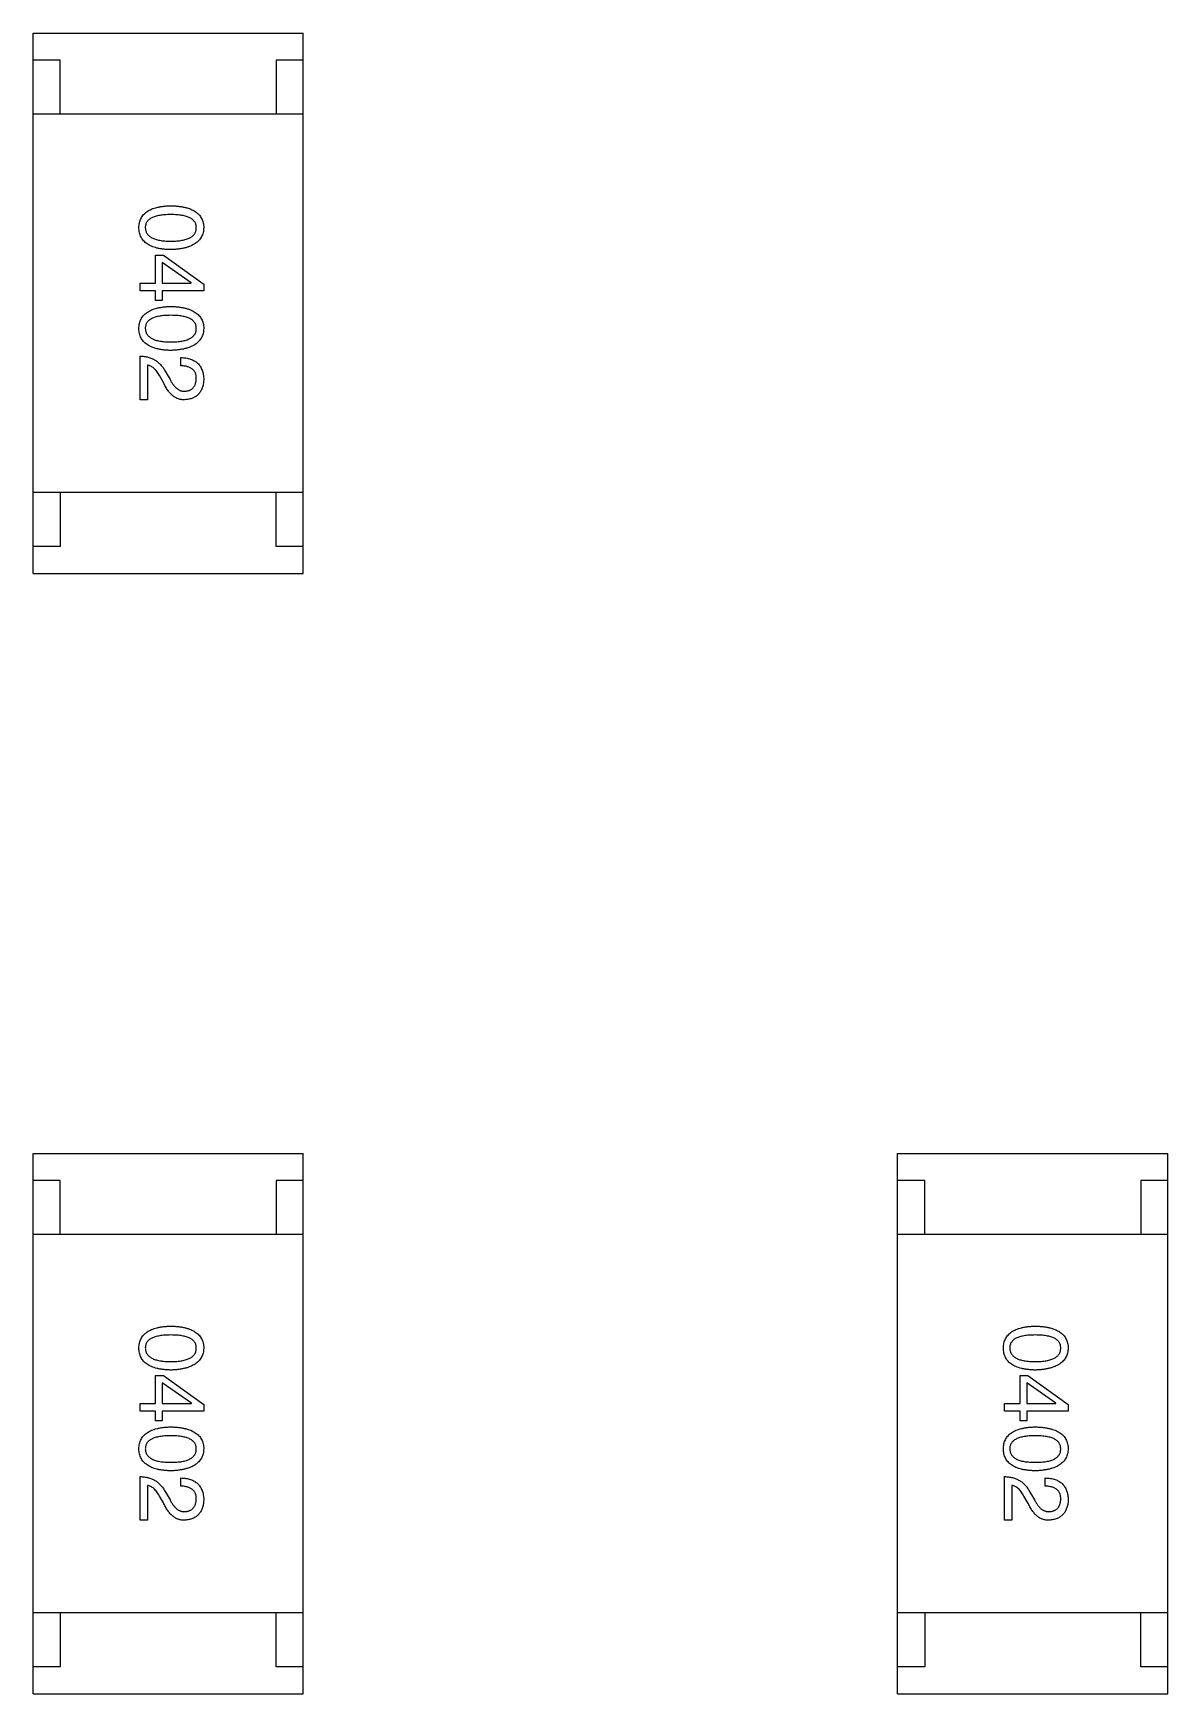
# Model space of a CAD drawing. Header units: millimetres. Extents: x -35.9 to 51.6, y -31.6 to 17.9.
# Drawn here: x 25.542 to 27.642, y 0.119 to 3.193 of the extents above; entities that cross this region are included whole.
import ezdxf

# ---------------------------------------------------------------- set-up
doc = ezdxf.new("R2010")
doc.units = ezdxf.units.MM
doc.header["$LTSCALE"] = 1.21
doc.header["$MEASUREMENT"] = 0
doc.layers.get('0').update_dxf_attribs({"linetype": 'CONTINUOUS'})

msp = doc.modelspace()

# ---------------------------------------------------------------- linework, layer by layer
at = {"color": 7, "linetype": 'Continuous'}
for p, q in [((25.5422, 2.1931), (25.5422, 3.1931)), ((25.5422, 3.1931), (26.0422, 3.1931)), ((26.0422, 2.1931), (26.0422, 3.1931)), ((25.5922, 3.1431), (25.5422, 3.1431)), ((25.5922, 3.0431), (25.5922, 3.1431)), ((25.9922, 3.1431), (25.9922, 3.0431)), ((26.0422, 3.1431), (25.9922, 3.1431)), ((26.0422, 3.0431), (25.5422, 3.0431)), ((25.7687, 2.7306), (25.7687, 2.7824)), ((25.7687, 2.7824), (25.7831, 2.7824)), ((25.7812, 2.7686), (25.7812, 2.7306)), ((25.8349, 2.7312), (25.7812, 2.7686)), ((25.7831, 2.7824), (25.8579, 2.7286)), ((25.7399, 2.7162), (25.7399, 2.7306)), ((25.7399, 2.7306), (25.7687, 2.7306)), ((25.7687, 2.7162), (25.7399, 2.7162)), ((25.7687, 2.6984), (25.7687, 2.7162)), ((25.7812, 2.7306), (25.8349, 2.7306)), ((25.7812, 2.7162), (25.7812, 2.6984)), ((25.8579, 2.7162), (25.7812, 2.7162)), ((25.8349, 2.7306), (25.8349, 2.7312)), ((25.8579, 2.7286), (25.8579, 2.7162)), ((25.7812, 2.6984), (25.7687, 2.6984)), ((25.7399, 2.5145), (25.7399, 2.5952)), ((25.8153, 2.5775), (25.8153, 2.5926)), ((25.7536, 2.5788), (25.7536, 2.5145)), ((25.7831, 2.5467), (25.7759, 2.5591)), ((25.7864, 2.5677), (25.7956, 2.5519)), ((25.7536, 2.5145), (25.7399, 2.5145)), ((26.0422, 2.3431), (25.5422, 2.3431)), ((25.5922, 2.3431), (25.5922, 2.2431)), ((25.9922, 2.2431), (25.9922, 2.3431)), ((25.5922, 2.2431), (25.5422, 2.2431)), ((26.0422, 2.2431), (25.9922, 2.2431)), ((25.5422, 2.1931), (26.0422, 2.1931)), ((25.5422, 0.1189), (25.5422, 1.1189)), ((25.5422, 1.1189), (26.0422, 1.1189)), ((26.0422, 0.1189), (26.0422, 1.1189)), ((27.1424, 0.1189), (27.1424, 1.1189)), ((27.1424, 1.1189), (27.6424, 1.1189)), ((27.6424, 0.1189), (27.6424, 1.1189)), ((25.5922, 1.0689), (25.5422, 1.0689)), ((25.5922, 0.9689), (25.5922, 1.0689)), ((25.9922, 1.0689), (25.9922, 0.9689)), ((26.0422, 1.0689), (25.9922, 1.0689)), ((27.1924, 1.0689), (27.1424, 1.0689)), ((27.1924, 0.9689), (27.1924, 1.0689)), ((27.5924, 1.0689), (27.5924, 0.9689)), ((27.6424, 1.0689), (27.5924, 1.0689)), ((26.0422, 0.9689), (25.5422, 0.9689)), ((27.6424, 0.9689), (27.1424, 0.9689)), ((25.7687, 0.6564), (25.7687, 0.7083)), ((25.7687, 0.7083), (25.7832, 0.7083)), ((25.7832, 0.7083), (25.8579, 0.6545)), ((27.3689, 0.6564), (27.3689, 0.7083)), ((27.3689, 0.7083), (27.3834, 0.7083)), ((27.3834, 0.7083), (27.4581, 0.6545)), ((25.7812, 0.6945), (25.7812, 0.6564)), ((25.835, 0.6571), (25.7812, 0.6945)), ((27.3814, 0.6945), (27.3814, 0.6564)), ((27.4352, 0.6571), (27.3814, 0.6945)), ((25.7399, 0.642), (25.7399, 0.6564)), ((25.7399, 0.6564), (25.7687, 0.6564)), ((25.7812, 0.6564), (25.835, 0.6564)), ((25.835, 0.6564), (25.835, 0.6571)), ((25.8579, 0.6545), (25.8579, 0.642)), ((27.3401, 0.642), (27.3401, 0.6564)), ((27.3401, 0.6564), (27.3689, 0.6564)), ((27.3814, 0.6564), (27.4352, 0.6564)), ((27.4352, 0.6564), (27.4352, 0.6571)), ((27.4581, 0.6545), (27.4581, 0.642)), ((25.7687, 0.642), (25.7399, 0.642)), ((25.7687, 0.6243), (25.7687, 0.642)), ((25.7812, 0.6243), (25.7687, 0.6243)), ((25.7812, 0.642), (25.7812, 0.6243)), ((25.8579, 0.642), (25.7812, 0.642)), ((27.3689, 0.642), (27.3401, 0.642)), ((27.3689, 0.6243), (27.3689, 0.642)), ((27.3814, 0.6243), (27.3689, 0.6243)), ((27.3814, 0.642), (27.3814, 0.6243)), ((27.4581, 0.642), (27.3814, 0.642)), ((25.7399, 0.4404), (25.7399, 0.5211)), ((25.7536, 0.5047), (25.7536, 0.4404)), ((25.7864, 0.4935), (25.7956, 0.4778)), ((25.8153, 0.5034), (25.8153, 0.5185)), ((27.3401, 0.4404), (27.3401, 0.5211)), ((27.3538, 0.5047), (27.3538, 0.4404)), ((27.3866, 0.4935), (27.3958, 0.4778)), ((27.4155, 0.5034), (27.4155, 0.5185)), ((25.7832, 0.4726), (25.7759, 0.485)), ((27.3834, 0.4726), (27.3761, 0.485)), ((25.7536, 0.4404), (25.7399, 0.4404)), ((27.3538, 0.4404), (27.3401, 0.4404)), ((26.0422, 0.2689), (25.5422, 0.2689)), ((25.5922, 0.2689), (25.5922, 0.1689)), ((25.9922, 0.1689), (25.9922, 0.2689)), ((27.6424, 0.2689), (27.1424, 0.2689)), ((27.1924, 0.2689), (27.1924, 0.1689)), ((27.5924, 0.1689), (27.5924, 0.2689)), ((25.5922, 0.1689), (25.5422, 0.1689)), ((26.0422, 0.1689), (25.9922, 0.1689)), ((27.1924, 0.1689), (27.1424, 0.1689)), ((27.6424, 0.1689), (27.5924, 0.1689)), ((25.5422, 0.1189), (26.0422, 0.1189)), ((27.1424, 0.1189), (27.6424, 0.1189))]:
    msp.add_line(p, q, dxfattribs=at)
for points, knots in [([(25.7379, 2.833), (25.738, 2.8346), (25.7381, 2.8377), (25.7389, 2.8422), (25.7401, 2.8464), (25.7417, 2.8503), (25.7439, 2.854), (25.7464, 2.8573), (25.7495, 2.8603), (25.753, 2.8629), (25.7569, 2.8654), (25.7613, 2.8674), (25.7662, 2.8692), (25.7714, 2.8707), (25.7772, 2.8719), (25.7833, 2.8728), (25.79, 2.8734), (25.7946, 2.8736), (25.7969, 2.8737)], [0, 0, 0, 0, 0.059135, 0.115606, 0.169241, 0.221578, 0.273261, 0.324749, 0.377329, 0.431642, 0.488541, 0.548597, 0.612232, 0.680174, 0.752504, 0.829777, 0.912307, 1, 1, 1, 1]), ([(25.7969, 2.8737), (25.7993, 2.8736), (25.8041, 2.8734), (25.8109, 2.8728), (25.8173, 2.8719), (25.8232, 2.8707), (25.8287, 2.8692), (25.8337, 2.8674), (25.8382, 2.8654), (25.8423, 2.863), (25.8459, 2.8603), (25.849, 2.8573), (25.8517, 2.854), (25.8539, 2.8503), (25.8556, 2.8464), (25.8569, 2.8422), (25.8577, 2.8377), (25.8578, 2.8346), (25.8579, 2.833)], [0, 0, 0, 0, 0.088823, 0.172287, 0.250296, 0.323438, 0.392244, 0.456221, 0.516635, 0.573871, 0.628, 0.680335, 0.731489, 0.782557, 0.834044, 0.886738, 0.942089, 1, 1, 1, 1]), ([(25.7969, 2.7924), (25.7946, 2.7924), (25.79, 2.7926), (25.7833, 2.7932), (25.7772, 2.7941), (25.7714, 2.7953), (25.7662, 2.7968), (25.7613, 2.7986), (25.7569, 2.8007), (25.753, 2.8031), (25.7495, 2.8058), (25.7464, 2.8088), (25.7439, 2.8121), (25.7417, 2.8157), (25.7401, 2.8196), (25.7389, 2.8238), (25.7381, 2.8283), (25.738, 2.8314), (25.7379, 2.833)], [0, 0, 0, 0, 0.08769, 0.170218, 0.24749, 0.319818, 0.387758, 0.451391, 0.511445, 0.568185, 0.622681, 0.67526, 0.726746, 0.778428, 0.830764, 0.884397, 0.940866, 1, 1, 1, 1]), ([(25.7969, 2.8573), (25.795, 2.8573), (25.7913, 2.8572), (25.786, 2.8569), (25.781, 2.8565), (25.7764, 2.8558), (25.7721, 2.855), (25.7682, 2.854), (25.7647, 2.8527), (25.7616, 2.8513), (25.7588, 2.8497), (25.7563, 2.8479), (25.7543, 2.8459), (25.7526, 2.8437), (25.7513, 2.8413), (25.7504, 2.8387), (25.7498, 2.8359), (25.7497, 2.834), (25.7497, 2.833)], [0, 0, 0, 0, 0.096457, 0.187288, 0.27178, 0.350132, 0.423455, 0.491343, 0.554037, 0.612253, 0.666313, 0.717038, 0.764921, 0.811214, 0.856775, 0.902988, 0.950234, 1, 1, 1, 1]), ([(25.7497, 2.833), (25.7498, 2.832), (25.7499, 2.83), (25.7505, 2.8272), (25.7515, 2.8245), (25.7529, 2.8221), (25.7545, 2.8198), (25.7566, 2.8178), (25.7591, 2.8159), (25.7619, 2.8142), (25.765, 2.8128), (25.7685, 2.8115), (25.7724, 2.8105), (25.7766, 2.8096), (25.7812, 2.8089), (25.7861, 2.8084), (25.7914, 2.8082), (25.795, 2.8081), (25.7969, 2.8081)], [0, 0, 0, 0, 0.050879, 0.099377, 0.146973, 0.193618, 0.240619, 0.289461, 0.34047, 0.395283, 0.453059, 0.515633, 0.582666, 0.655287, 0.732971, 0.815933, 0.905166, 1, 1, 1, 1]), ([(25.8441, 2.833), (25.8441, 2.834), (25.844, 2.8359), (25.8435, 2.8387), (25.8425, 2.8413), (25.8412, 2.8437), (25.8395, 2.8459), (25.8375, 2.8479), (25.8351, 2.8497), (25.8323, 2.8513), (25.8291, 2.8527), (25.8256, 2.854), (25.8217, 2.8549), (25.8175, 2.8558), (25.8129, 2.8565), (25.8079, 2.8569), (25.8025, 2.8572), (25.7988, 2.8573), (25.7969, 2.8573)], [0, 0, 0, 0, 0.049764, 0.097007, 0.143217, 0.188577, 0.235116, 0.282997, 0.333719, 0.387776, 0.445989, 0.508679, 0.576563, 0.649481, 0.728235, 0.812722, 0.903548, 1, 1, 1, 1]), ([(25.7969, 2.8081), (25.7988, 2.8081), (25.8025, 2.8082), (25.8079, 2.8084), (25.8129, 2.8089), (25.8175, 2.8096), (25.8217, 2.8105), (25.8256, 2.8115), (25.8291, 2.8128), (25.8323, 2.8142), (25.8351, 2.8159), (25.8375, 2.8177), (25.8395, 2.8198), (25.8412, 2.8221), (25.8425, 2.8245), (25.8435, 2.8272), (25.844, 2.83), (25.8441, 2.832), (25.8441, 2.833)], [0, 0, 0, 0, 0.095719, 0.185854, 0.269738, 0.347952, 0.420315, 0.487894, 0.550245, 0.608186, 0.662454, 0.713283, 0.761375, 0.808209, 0.854301, 0.901312, 0.949396, 1, 1, 1, 1]), ([(25.8579, 2.833), (25.8578, 2.8315), (25.8576, 2.8284), (25.8568, 2.824), (25.8554, 2.8198), (25.8537, 2.8159), (25.8515, 2.8124), (25.8488, 2.8091), (25.8456, 2.8061), (25.842, 2.8034), (25.8379, 2.801), (25.8334, 2.7989), (25.8284, 2.7971), (25.823, 2.7955), (25.8171, 2.7943), (25.8108, 2.7934), (25.804, 2.7927), (25.7993, 2.7925), (25.7969, 2.7924)], [0, 0, 0, 0, 0.057415, 0.112361, 0.16496, 0.216437, 0.267441, 0.318839, 0.371478, 0.426325, 0.483626, 0.544235, 0.608673, 0.677374, 0.750405, 0.828394, 0.911525, 1, 1, 1, 1]), ([(25.7379, 2.6465), (25.738, 2.6481), (25.7381, 2.6512), (25.7389, 2.6557), (25.7401, 2.6599), (25.7417, 2.6638), (25.7439, 2.6674), (25.7464, 2.6707), (25.7495, 2.6738), (25.753, 2.6764), (25.7569, 2.6788), (25.7613, 2.6809), (25.7662, 2.6827), (25.7714, 2.6842), (25.7772, 2.6854), (25.7833, 2.6863), (25.79, 2.6869), (25.7946, 2.6871), (25.7969, 2.6872)], [0, 0, 0, 0, 0.059135, 0.115606, 0.169241, 0.221578, 0.273261, 0.324749, 0.377329, 0.431642, 0.488541, 0.548597, 0.612232, 0.680174, 0.752504, 0.829777, 0.912307, 1, 1, 1, 1]), ([(25.7969, 2.6872), (25.7993, 2.6871), (25.8041, 2.6869), (25.8109, 2.6863), (25.8173, 2.6854), (25.8232, 2.6842), (25.8287, 2.6827), (25.8337, 2.6809), (25.8382, 2.6788), (25.8423, 2.6764), (25.8459, 2.6738), (25.849, 2.6707), (25.8517, 2.6674), (25.8539, 2.6638), (25.8556, 2.6599), (25.8569, 2.6557), (25.8577, 2.6512), (25.8578, 2.6481), (25.8579, 2.6465)], [0, 0, 0, 0, 0.088823, 0.172287, 0.250296, 0.323438, 0.392244, 0.456221, 0.516635, 0.573871, 0.628, 0.680335, 0.731489, 0.782557, 0.834044, 0.886738, 0.942089, 1, 1, 1, 1]), ([(25.7969, 2.6058), (25.7946, 2.6059), (25.79, 2.6061), (25.7833, 2.6067), (25.7772, 2.6076), (25.7714, 2.6088), (25.7662, 2.6103), (25.7613, 2.6121), (25.7569, 2.6142), (25.753, 2.6165), (25.7495, 2.6192), (25.7464, 2.6222), (25.7439, 2.6256), (25.7417, 2.6292), (25.7401, 2.6331), (25.7389, 2.6373), (25.7381, 2.6418), (25.738, 2.6449), (25.7379, 2.6465)], [0, 0, 0, 0, 0.08769, 0.170218, 0.24749, 0.319818, 0.387758, 0.451391, 0.511445, 0.568185, 0.622681, 0.67526, 0.726746, 0.778428, 0.830764, 0.884397, 0.940866, 1, 1, 1, 1]), ([(25.7969, 2.6708), (25.795, 2.6707), (25.7913, 2.6707), (25.786, 2.6704), (25.781, 2.67), (25.7764, 2.6693), (25.7721, 2.6684), (25.7682, 2.6674), (25.7647, 2.6662), (25.7616, 2.6648), (25.7588, 2.6632), (25.7563, 2.6614), (25.7543, 2.6594), (25.7526, 2.6572), (25.7513, 2.6548), (25.7504, 2.6522), (25.7498, 2.6494), (25.7497, 2.6475), (25.7497, 2.6465)], [0, 0, 0, 0, 0.096457, 0.187288, 0.27178, 0.350132, 0.423455, 0.491343, 0.554037, 0.612253, 0.666313, 0.717038, 0.764921, 0.811214, 0.856775, 0.902988, 0.950234, 1, 1, 1, 1]), ([(25.7497, 2.6465), (25.7498, 2.6455), (25.7499, 2.6435), (25.7505, 2.6407), (25.7515, 2.638), (25.7529, 2.6356), (25.7545, 2.6333), (25.7566, 2.6312), (25.7591, 2.6294), (25.7619, 2.6277), (25.765, 2.6263), (25.7685, 2.625), (25.7724, 2.6239), (25.7766, 2.6231), (25.7812, 2.6224), (25.7861, 2.6219), (25.7914, 2.6216), (25.795, 2.6216), (25.7969, 2.6216)], [0, 0, 0, 0, 0.050879, 0.099377, 0.146973, 0.193618, 0.240619, 0.289461, 0.34047, 0.395283, 0.453059, 0.515633, 0.582666, 0.655287, 0.732971, 0.815933, 0.905166, 1, 1, 1, 1]), ([(25.8441, 2.6465), (25.8441, 2.6475), (25.844, 2.6494), (25.8435, 2.6522), (25.8425, 2.6548), (25.8412, 2.6572), (25.8395, 2.6594), (25.8375, 2.6614), (25.8351, 2.6632), (25.8323, 2.6648), (25.8291, 2.6662), (25.8256, 2.6674), (25.8217, 2.6684), (25.8175, 2.6693), (25.8129, 2.67), (25.8079, 2.6704), (25.8025, 2.6707), (25.7988, 2.6707), (25.7969, 2.6708)], [0, 0, 0, 0, 0.049764, 0.097007, 0.143217, 0.188577, 0.235116, 0.282997, 0.333719, 0.387776, 0.445989, 0.508679, 0.576563, 0.649481, 0.728235, 0.812722, 0.903548, 1, 1, 1, 1]), ([(25.7969, 2.6216), (25.7988, 2.6216), (25.8025, 2.6216), (25.8079, 2.6219), (25.8129, 2.6224), (25.8175, 2.6231), (25.8217, 2.6239), (25.8256, 2.625), (25.8291, 2.6263), (25.8323, 2.6277), (25.8351, 2.6294), (25.8375, 2.6312), (25.8395, 2.6333), (25.8412, 2.6355), (25.8425, 2.638), (25.8435, 2.6407), (25.844, 2.6435), (25.8441, 2.6455), (25.8441, 2.6465)], [0, 0, 0, 0, 0.095719, 0.185854, 0.269738, 0.347952, 0.420315, 0.487894, 0.550245, 0.608186, 0.662454, 0.713283, 0.761375, 0.808209, 0.854301, 0.901312, 0.949396, 1, 1, 1, 1]), ([(25.8579, 2.6465), (25.8578, 2.6449), (25.8576, 2.6419), (25.8568, 2.6374), (25.8554, 2.6333), (25.8537, 2.6294), (25.8515, 2.6258), (25.8488, 2.6226), (25.8456, 2.6196), (25.842, 2.6169), (25.8379, 2.6145), (25.8334, 2.6124), (25.8284, 2.6105), (25.823, 2.609), (25.8171, 2.6078), (25.8108, 2.6068), (25.804, 2.6062), (25.7993, 2.6059), (25.7969, 2.6058)], [0, 0, 0, 0, 0.057415, 0.112361, 0.16496, 0.216437, 0.267441, 0.318839, 0.371478, 0.426325, 0.483626, 0.544235, 0.608673, 0.677374, 0.750405, 0.828394, 0.911525, 1, 1, 1, 1]), ([(25.7399, 2.5952), (25.7412, 2.5952), (25.7438, 2.5951), (25.7476, 2.5947), (25.7513, 2.5941), (25.7548, 2.5933), (25.7582, 2.5923), (25.7615, 2.5911), (25.7646, 2.5897), (25.7676, 2.588), (25.7704, 2.5862), (25.7731, 2.5841), (25.7757, 2.5819), (25.7781, 2.5795), (25.7804, 2.5768), (25.7826, 2.574), (25.7846, 2.5709), (25.7858, 2.5688), (25.7864, 2.5677)], [0, 0, 0, 0, 0.069512, 0.136307, 0.201431, 0.265186, 0.327322, 0.388242, 0.448098, 0.507757, 0.566952, 0.626243, 0.686026, 0.745963, 0.807549, 0.869906, 0.934172, 1, 1, 1, 1]), ([(25.8153, 2.5926), (25.8169, 2.5925), (25.8202, 2.5924), (25.8249, 2.5919), (25.8293, 2.591), (25.8334, 2.5899), (25.8372, 2.5884), (25.8406, 2.5866), (25.8438, 2.5845), (25.8466, 2.5821), (25.8492, 2.5794), (25.8514, 2.5764), (25.8532, 2.5731), (25.8548, 2.5694), (25.8561, 2.5655), (25.857, 2.5612), (25.8577, 2.5567), (25.8578, 2.5535), (25.8579, 2.5519)], [0, 0, 0, 0, 0.074935, 0.145873, 0.212498, 0.27598, 0.33603, 0.394042, 0.450372, 0.505546, 0.560812, 0.616481, 0.673265, 0.732328, 0.7938, 0.858943, 0.92718, 1, 1, 1, 1]), ([(25.7759, 2.5591), (25.7751, 2.5605), (25.7735, 2.5632), (25.771, 2.567), (25.7683, 2.5702), (25.7655, 2.5729), (25.7627, 2.5751), (25.7598, 2.5769), (25.7568, 2.5782), (25.7547, 2.5786), (25.7536, 2.5788)], [0, 0, 0, 0, 0.158292, 0.304606, 0.440272, 0.565336, 0.681745, 0.791834, 0.896966, 1, 1, 1, 1]), ([(25.7956, 2.5519), (25.7961, 2.551), (25.797, 2.5492), (25.7986, 2.5466), (25.8001, 2.5442), (25.8017, 2.542), (25.8033, 2.54), (25.805, 2.5381), (25.8066, 2.5365), (25.8084, 2.5351), (25.8101, 2.5338), (25.8119, 2.5327), (25.8137, 2.5318), (25.8155, 2.5311), (25.8174, 2.5306), (25.8193, 2.5303), (25.8212, 2.5302), (25.8225, 2.5302), (25.8231, 2.5303)], [0, 0, 0, 0, 0.084365, 0.165386, 0.24176, 0.314729, 0.38433, 0.449952, 0.513164, 0.5734, 0.630824, 0.68644, 0.740136, 0.792605, 0.844515, 0.896112, 0.947763, 1, 1, 1, 1]), ([(25.8441, 2.5539), (25.8441, 2.5548), (25.8441, 2.5566), (25.8437, 2.5592), (25.8432, 2.5617), (25.8424, 2.564), (25.8414, 2.5661), (25.8401, 2.568), (25.8386, 2.5698), (25.8369, 2.5713), (25.835, 2.5727), (25.8328, 2.5739), (25.8304, 2.5749), (25.8279, 2.5758), (25.825, 2.5765), (25.822, 2.577), (25.8187, 2.5774), (25.8164, 2.5775), (25.8153, 2.5775)], [0, 0, 0, 0, 0.065945, 0.127767, 0.186553, 0.242898, 0.297728, 0.351599, 0.404854, 0.459191, 0.515338, 0.573322, 0.634405, 0.698538, 0.767039, 0.84022, 0.917406, 1, 1, 1, 1]), ([(25.8579, 2.5519), (25.8578, 2.5505), (25.8576, 2.5477), (25.857, 2.5437), (25.8561, 2.5399), (25.855, 2.5363), (25.8537, 2.5331), (25.8521, 2.5301), (25.8502, 2.5273), (25.8481, 2.5248), (25.8458, 2.5226), (25.8432, 2.5206), (25.8403, 2.519), (25.8372, 2.5176), (25.8339, 2.5164), (25.8303, 2.5155), (25.8265, 2.5149), (25.8238, 2.5147), (25.8225, 2.5145)], [0, 0, 0, 0, 0.074847, 0.14558, 0.212628, 0.276599, 0.337792, 0.396608, 0.453638, 0.509854, 0.565589, 0.621545, 0.678777, 0.737222, 0.798388, 0.862259, 0.929312, 1, 1, 1, 1]), ([(25.8231, 2.5303), (25.824, 2.5304), (25.8256, 2.5305), (25.8279, 2.5309), (25.83, 2.5315), (25.8321, 2.5322), (25.8339, 2.5331), (25.8356, 2.5342), (25.8372, 2.5354), (25.8386, 2.5368), (25.8398, 2.5384), (25.8409, 2.5401), (25.8418, 2.542), (25.8426, 2.5441), (25.8432, 2.5463), (25.8437, 2.5487), (25.844, 2.5512), (25.8441, 2.553), (25.8441, 2.5539)], [0, 0, 0, 0, 0.069456, 0.136175, 0.198596, 0.258993, 0.316838, 0.37342, 0.428889, 0.48454, 0.540119, 0.597644, 0.65702, 0.718534, 0.783117, 0.851564, 0.923888, 1, 1, 1, 1]), ([(25.8225, 2.5145), (25.8215, 2.5145), (25.8195, 2.5145), (25.8166, 2.5147), (25.8137, 2.5152), (25.8109, 2.516), (25.8082, 2.5171), (25.8055, 2.5184), (25.803, 2.52), (25.8005, 2.5219), (25.798, 2.5241), (25.7957, 2.5265), (25.7934, 2.5292), (25.7912, 2.5322), (25.7891, 2.5354), (25.787, 2.5389), (25.785, 2.5427), (25.7838, 2.5453), (25.7831, 2.5467)], [0, 0, 0, 0, 0.055083, 0.109453, 0.162685, 0.21614, 0.26961, 0.324284, 0.380202, 0.437433, 0.497084, 0.559152, 0.624288, 0.692446, 0.763862, 0.838743, 0.917269, 1, 1, 1, 1]), ([(25.7379, 0.7589), (25.738, 0.7605), (25.7381, 0.7636), (25.7389, 0.7681), (25.7401, 0.7723), (25.7418, 0.7762), (25.7439, 0.7798), (25.7465, 0.7831), (25.7495, 0.7861), (25.753, 0.7888), (25.7569, 0.7912), (25.7613, 0.7933), (25.7662, 0.7951), (25.7715, 0.7966), (25.7772, 0.7978), (25.7834, 0.7987), (25.79, 0.7993), (25.7946, 0.7995), (25.7969, 0.7995)], [0, 0, 0, 0, 0.059135, 0.115606, 0.169241, 0.221578, 0.273261, 0.324749, 0.377329, 0.431642, 0.488541, 0.548597, 0.612232, 0.680174, 0.752504, 0.829777, 0.912307, 1, 1, 1, 1]), ([(25.7969, 0.7995), (25.7994, 0.7995), (25.8041, 0.7993), (25.8109, 0.7987), (25.8173, 0.7978), (25.8232, 0.7966), (25.8287, 0.7951), (25.8337, 0.7933), (25.8382, 0.7912), (25.8423, 0.7888), (25.8459, 0.7861), (25.8491, 0.7831), (25.8517, 0.7798), (25.8539, 0.7762), (25.8556, 0.7723), (25.8569, 0.7681), (25.8577, 0.7636), (25.8578, 0.7605), (25.8579, 0.7589)], [0, 0, 0, 0, 0.088823, 0.172287, 0.250296, 0.323438, 0.392244, 0.456221, 0.516635, 0.573871, 0.628, 0.680335, 0.731489, 0.782557, 0.834044, 0.886738, 0.942089, 1, 1, 1, 1]), ([(27.3381, 0.7589), (27.3382, 0.7605), (27.3383, 0.7636), (27.3391, 0.7681), (27.3403, 0.7723), (27.3419, 0.7762), (27.3441, 0.7798), (27.3467, 0.7831), (27.3497, 0.7861), (27.3532, 0.7888), (27.3571, 0.7912), (27.3615, 0.7933), (27.3664, 0.7951), (27.3716, 0.7966), (27.3774, 0.7978), (27.3836, 0.7987), (27.3902, 0.7993), (27.3948, 0.7995), (27.3971, 0.7995)], [0, 0, 0, 0, 0.059135, 0.115606, 0.169241, 0.221578, 0.273261, 0.324749, 0.377329, 0.431642, 0.488541, 0.548597, 0.612232, 0.680174, 0.752504, 0.829777, 0.912307, 1, 1, 1, 1]), ([(27.3971, 0.7995), (27.3996, 0.7995), (27.4043, 0.7993), (27.4111, 0.7987), (27.4175, 0.7978), (27.4234, 0.7966), (27.4289, 0.7951), (27.4339, 0.7933), (27.4384, 0.7912), (27.4425, 0.7888), (27.4461, 0.7861), (27.4493, 0.7831), (27.4519, 0.7798), (27.4541, 0.7762), (27.4558, 0.7723), (27.4571, 0.7681), (27.4579, 0.7636), (27.458, 0.7605), (27.4581, 0.7589)], [0, 0, 0, 0, 0.088823, 0.172287, 0.250296, 0.323438, 0.392244, 0.456221, 0.516635, 0.573871, 0.628, 0.680335, 0.731489, 0.782557, 0.834044, 0.886738, 0.942089, 1, 1, 1, 1]), ([(25.7969, 0.7832), (25.795, 0.7831), (25.7913, 0.7831), (25.786, 0.7828), (25.781, 0.7824), (25.7764, 0.7817), (25.7721, 0.7808), (25.7682, 0.7798), (25.7647, 0.7786), (25.7616, 0.7772), (25.7588, 0.7756), (25.7563, 0.7738), (25.7543, 0.7718), (25.7526, 0.7695), (25.7513, 0.7672), (25.7504, 0.7646), (25.7498, 0.7618), (25.7498, 0.7599), (25.7497, 0.7589)], [0, 0, 0, 0, 0.096457, 0.187288, 0.27178, 0.350132, 0.423455, 0.491343, 0.554037, 0.612253, 0.666313, 0.717038, 0.764921, 0.811214, 0.856775, 0.902988, 0.950234, 1, 1, 1, 1]), ([(25.8441, 0.7589), (25.8441, 0.7599), (25.844, 0.7618), (25.8435, 0.7646), (25.8426, 0.7672), (25.8412, 0.7696), (25.8396, 0.7718), (25.8375, 0.7738), (25.8351, 0.7756), (25.8323, 0.7772), (25.8291, 0.7786), (25.8256, 0.7798), (25.8217, 0.7808), (25.8175, 0.7817), (25.8129, 0.7824), (25.8079, 0.7828), (25.8025, 0.7831), (25.7988, 0.7831), (25.7969, 0.7832)], [0, 0, 0, 0, 0.049764, 0.097007, 0.143217, 0.188577, 0.235116, 0.282997, 0.333719, 0.387776, 0.445989, 0.508679, 0.576563, 0.649481, 0.728235, 0.812722, 0.903548, 1, 1, 1, 1]), ([(27.3971, 0.7832), (27.3952, 0.7831), (27.3915, 0.7831), (27.3862, 0.7828), (27.3812, 0.7824), (27.3766, 0.7817), (27.3723, 0.7808), (27.3684, 0.7798), (27.3649, 0.7786), (27.3618, 0.7772), (27.359, 0.7756), (27.3565, 0.7738), (27.3545, 0.7718), (27.3528, 0.7695), (27.3515, 0.7672), (27.3506, 0.7646), (27.35, 0.7618), (27.3499, 0.7599), (27.3499, 0.7589)], [0, 0, 0, 0, 0.096457, 0.187288, 0.27178, 0.350132, 0.423455, 0.491343, 0.554037, 0.612253, 0.666313, 0.717038, 0.764921, 0.811214, 0.856775, 0.902988, 0.950234, 1, 1, 1, 1]), ([(27.4443, 0.7589), (27.4443, 0.7599), (27.4442, 0.7618), (27.4437, 0.7646), (27.4428, 0.7672), (27.4414, 0.7696), (27.4397, 0.7718), (27.4377, 0.7738), (27.4353, 0.7756), (27.4325, 0.7772), (27.4293, 0.7786), (27.4258, 0.7798), (27.4219, 0.7808), (27.4177, 0.7817), (27.4131, 0.7824), (27.4081, 0.7828), (27.4027, 0.7831), (27.399, 0.7831), (27.3971, 0.7832)], [0, 0, 0, 0, 0.049764, 0.097007, 0.143217, 0.188577, 0.235116, 0.282997, 0.333719, 0.387776, 0.445989, 0.508679, 0.576563, 0.649481, 0.728235, 0.812722, 0.903548, 1, 1, 1, 1]), ([(25.7969, 0.7182), (25.7946, 0.7183), (25.79, 0.7185), (25.7834, 0.7191), (25.7772, 0.72), (25.7715, 0.7212), (25.7662, 0.7227), (25.7613, 0.7245), (25.7569, 0.7265), (25.753, 0.7289), (25.7495, 0.7316), (25.7465, 0.7346), (25.7439, 0.738), (25.7418, 0.7416), (25.7401, 0.7455), (25.7389, 0.7497), (25.7381, 0.7542), (25.738, 0.7573), (25.7379, 0.7589)], [0, 0, 0, 0, 0.08769, 0.170218, 0.24749, 0.319818, 0.387758, 0.451391, 0.511445, 0.568185, 0.622681, 0.67526, 0.726746, 0.778428, 0.830764, 0.884397, 0.940866, 1, 1, 1, 1]), ([(25.7497, 0.7589), (25.7498, 0.7579), (25.7499, 0.7559), (25.7505, 0.7531), (25.7515, 0.7504), (25.7529, 0.7479), (25.7546, 0.7457), (25.7567, 0.7436), (25.7591, 0.7418), (25.7619, 0.7401), (25.765, 0.7386), (25.7685, 0.7374), (25.7724, 0.7363), (25.7766, 0.7355), (25.7812, 0.7348), (25.7861, 0.7343), (25.7914, 0.734), (25.795, 0.734), (25.7969, 0.734)], [0, 0, 0, 0, 0.050879, 0.099377, 0.146973, 0.193618, 0.240619, 0.289461, 0.34047, 0.395283, 0.453059, 0.515633, 0.582666, 0.655287, 0.732971, 0.815933, 0.905166, 1, 1, 1, 1]), ([(25.7969, 0.734), (25.7988, 0.734), (25.8025, 0.734), (25.8079, 0.7343), (25.8129, 0.7348), (25.8175, 0.7355), (25.8217, 0.7363), (25.8256, 0.7374), (25.8291, 0.7387), (25.8323, 0.7401), (25.8351, 0.7418), (25.8375, 0.7436), (25.8396, 0.7457), (25.8413, 0.7479), (25.8426, 0.7504), (25.8435, 0.7531), (25.844, 0.7559), (25.8441, 0.7579), (25.8441, 0.7589)], [0, 0, 0, 0, 0.095719, 0.185854, 0.269738, 0.347952, 0.420315, 0.487894, 0.550245, 0.608186, 0.662454, 0.713283, 0.761375, 0.808209, 0.854301, 0.901312, 0.949396, 1, 1, 1, 1]), ([(25.8579, 0.7589), (25.8578, 0.7573), (25.8576, 0.7543), (25.8568, 0.7498), (25.8554, 0.7457), (25.8537, 0.7418), (25.8515, 0.7382), (25.8488, 0.735), (25.8456, 0.732), (25.842, 0.7293), (25.8379, 0.7269), (25.8334, 0.7248), (25.8284, 0.7229), (25.823, 0.7214), (25.8171, 0.7202), (25.8108, 0.7192), (25.804, 0.7185), (25.7993, 0.7183), (25.7969, 0.7182)], [0, 0, 0, 0, 0.057415, 0.112361, 0.16496, 0.216437, 0.267441, 0.318839, 0.371478, 0.426325, 0.483626, 0.544235, 0.608673, 0.677374, 0.750405, 0.828394, 0.911525, 1, 1, 1, 1]), ([(27.3971, 0.7182), (27.3948, 0.7183), (27.3902, 0.7185), (27.3836, 0.7191), (27.3774, 0.72), (27.3716, 0.7212), (27.3664, 0.7227), (27.3615, 0.7245), (27.3571, 0.7265), (27.3532, 0.7289), (27.3497, 0.7316), (27.3467, 0.7346), (27.3441, 0.738), (27.3419, 0.7416), (27.3403, 0.7455), (27.3391, 0.7497), (27.3383, 0.7542), (27.3382, 0.7573), (27.3381, 0.7589)], [0, 0, 0, 0, 0.08769, 0.170218, 0.24749, 0.319818, 0.387758, 0.451391, 0.511445, 0.568185, 0.622681, 0.67526, 0.726746, 0.778428, 0.830764, 0.884397, 0.940866, 1, 1, 1, 1]), ([(27.3499, 0.7589), (27.35, 0.7579), (27.3501, 0.7559), (27.3507, 0.7531), (27.3517, 0.7504), (27.3531, 0.7479), (27.3548, 0.7457), (27.3569, 0.7436), (27.3593, 0.7418), (27.3621, 0.7401), (27.3652, 0.7386), (27.3687, 0.7374), (27.3726, 0.7363), (27.3768, 0.7355), (27.3814, 0.7348), (27.3863, 0.7343), (27.3916, 0.734), (27.3952, 0.734), (27.3971, 0.734)], [0, 0, 0, 0, 0.050879, 0.099377, 0.146973, 0.193618, 0.240619, 0.289461, 0.34047, 0.395283, 0.453059, 0.515633, 0.582666, 0.655287, 0.732971, 0.815933, 0.905166, 1, 1, 1, 1]), ([(27.3971, 0.734), (27.399, 0.734), (27.4027, 0.734), (27.4081, 0.7343), (27.4131, 0.7348), (27.4177, 0.7355), (27.4219, 0.7363), (27.4258, 0.7374), (27.4293, 0.7387), (27.4325, 0.7401), (27.4353, 0.7418), (27.4377, 0.7436), (27.4397, 0.7457), (27.4415, 0.7479), (27.4428, 0.7504), (27.4437, 0.7531), (27.4442, 0.7559), (27.4443, 0.7579), (27.4443, 0.7589)], [0, 0, 0, 0, 0.095719, 0.185854, 0.269738, 0.347952, 0.420315, 0.487894, 0.550245, 0.608186, 0.662454, 0.713283, 0.761375, 0.808209, 0.854301, 0.901312, 0.949396, 1, 1, 1, 1]), ([(27.4581, 0.7589), (27.458, 0.7573), (27.4578, 0.7543), (27.457, 0.7498), (27.4556, 0.7457), (27.4539, 0.7418), (27.4517, 0.7382), (27.449, 0.735), (27.4458, 0.732), (27.4422, 0.7293), (27.4381, 0.7269), (27.4336, 0.7248), (27.4286, 0.7229), (27.4232, 0.7214), (27.4173, 0.7202), (27.411, 0.7192), (27.4042, 0.7185), (27.3995, 0.7183), (27.3971, 0.7182)], [0, 0, 0, 0, 0.057415, 0.112361, 0.16496, 0.216437, 0.267441, 0.318839, 0.371478, 0.426325, 0.483626, 0.544235, 0.608673, 0.677374, 0.750405, 0.828394, 0.911525, 1, 1, 1, 1]), ([(25.7379, 0.5724), (25.738, 0.574), (25.7381, 0.5771), (25.7389, 0.5816), (25.7401, 0.5858), (25.7418, 0.5897), (25.7439, 0.5933), (25.7465, 0.5966), (25.7495, 0.5996), (25.753, 0.6023), (25.7569, 0.6047), (25.7613, 0.6068), (25.7662, 0.6086), (25.7715, 0.6101), (25.7772, 0.6113), (25.7834, 0.6122), (25.79, 0.6128), (25.7946, 0.6129), (25.7969, 0.613)], [0, 0, 0, 0, 0.059135, 0.115606, 0.169241, 0.221578, 0.273261, 0.324749, 0.377329, 0.431642, 0.488541, 0.548597, 0.612232, 0.680174, 0.752504, 0.829777, 0.912307, 1, 1, 1, 1]), ([(25.7969, 0.5966), (25.795, 0.5966), (25.7913, 0.5966), (25.786, 0.5963), (25.781, 0.5958), (25.7764, 0.5952), (25.7721, 0.5943), (25.7682, 0.5933), (25.7647, 0.5921), (25.7616, 0.5906), (25.7588, 0.589), (25.7563, 0.5872), (25.7543, 0.5852), (25.7526, 0.583), (25.7513, 0.5806), (25.7504, 0.5781), (25.7498, 0.5753), (25.7498, 0.5734), (25.7497, 0.5724)], [0, 0, 0, 0, 0.096457, 0.187288, 0.27178, 0.350132, 0.423455, 0.491343, 0.554037, 0.612253, 0.666313, 0.717038, 0.764921, 0.811214, 0.856775, 0.902988, 0.950234, 1, 1, 1, 1]), ([(25.7969, 0.613), (25.7994, 0.6129), (25.8041, 0.6128), (25.8109, 0.6122), (25.8173, 0.6113), (25.8232, 0.6101), (25.8287, 0.6086), (25.8337, 0.6068), (25.8382, 0.6047), (25.8423, 0.6023), (25.8459, 0.5996), (25.8491, 0.5966), (25.8517, 0.5933), (25.8539, 0.5897), (25.8556, 0.5858), (25.8569, 0.5816), (25.8577, 0.5771), (25.8578, 0.574), (25.8579, 0.5724)], [0, 0, 0, 0, 0.088823, 0.172287, 0.250296, 0.323438, 0.392244, 0.456221, 0.516635, 0.573871, 0.628, 0.680335, 0.731489, 0.782557, 0.834044, 0.886738, 0.942089, 1, 1, 1, 1]), ([(25.8441, 0.5724), (25.8441, 0.5734), (25.844, 0.5753), (25.8435, 0.5781), (25.8426, 0.5806), (25.8412, 0.583), (25.8396, 0.5852), (25.8375, 0.5873), (25.8351, 0.589), (25.8323, 0.5906), (25.8291, 0.5921), (25.8256, 0.5933), (25.8217, 0.5943), (25.8175, 0.5952), (25.8129, 0.5958), (25.8079, 0.5963), (25.8025, 0.5966), (25.7988, 0.5966), (25.7969, 0.5966)], [0, 0, 0, 0, 0.049764, 0.097007, 0.143217, 0.188577, 0.235116, 0.282997, 0.333719, 0.387776, 0.445989, 0.508679, 0.576563, 0.649481, 0.728235, 0.812722, 0.903548, 1, 1, 1, 1]), ([(27.3381, 0.5724), (27.3382, 0.574), (27.3383, 0.5771), (27.3391, 0.5816), (27.3403, 0.5858), (27.3419, 0.5897), (27.3441, 0.5933), (27.3467, 0.5966), (27.3497, 0.5996), (27.3532, 0.6023), (27.3571, 0.6047), (27.3615, 0.6068), (27.3664, 0.6086), (27.3716, 0.6101), (27.3774, 0.6113), (27.3836, 0.6122), (27.3902, 0.6128), (27.3948, 0.6129), (27.3971, 0.613)], [0, 0, 0, 0, 0.059135, 0.115606, 0.169241, 0.221578, 0.273261, 0.324749, 0.377329, 0.431642, 0.488541, 0.548597, 0.612232, 0.680174, 0.752504, 0.829777, 0.912307, 1, 1, 1, 1]), ([(27.3971, 0.5966), (27.3952, 0.5966), (27.3915, 0.5966), (27.3862, 0.5963), (27.3812, 0.5958), (27.3766, 0.5952), (27.3723, 0.5943), (27.3684, 0.5933), (27.3649, 0.5921), (27.3618, 0.5906), (27.359, 0.589), (27.3565, 0.5872), (27.3545, 0.5852), (27.3528, 0.583), (27.3515, 0.5806), (27.3506, 0.5781), (27.35, 0.5753), (27.3499, 0.5734), (27.3499, 0.5724)], [0, 0, 0, 0, 0.096457, 0.187288, 0.27178, 0.350132, 0.423455, 0.491343, 0.554037, 0.612253, 0.666313, 0.717038, 0.764921, 0.811214, 0.856775, 0.902988, 0.950234, 1, 1, 1, 1]), ([(27.3971, 0.613), (27.3996, 0.6129), (27.4043, 0.6128), (27.4111, 0.6122), (27.4175, 0.6113), (27.4234, 0.6101), (27.4289, 0.6086), (27.4339, 0.6068), (27.4384, 0.6047), (27.4425, 0.6023), (27.4461, 0.5996), (27.4493, 0.5966), (27.4519, 0.5933), (27.4541, 0.5897), (27.4558, 0.5858), (27.4571, 0.5816), (27.4579, 0.5771), (27.458, 0.574), (27.4581, 0.5724)], [0, 0, 0, 0, 0.088823, 0.172287, 0.250296, 0.323438, 0.392244, 0.456221, 0.516635, 0.573871, 0.628, 0.680335, 0.731489, 0.782557, 0.834044, 0.886738, 0.942089, 1, 1, 1, 1]), ([(27.4443, 0.5724), (27.4443, 0.5734), (27.4442, 0.5753), (27.4437, 0.5781), (27.4428, 0.5806), (27.4414, 0.583), (27.4397, 0.5852), (27.4377, 0.5873), (27.4353, 0.589), (27.4325, 0.5906), (27.4293, 0.5921), (27.4258, 0.5933), (27.4219, 0.5943), (27.4177, 0.5952), (27.4131, 0.5958), (27.4081, 0.5963), (27.4027, 0.5966), (27.399, 0.5966), (27.3971, 0.5966)], [0, 0, 0, 0, 0.049764, 0.097007, 0.143217, 0.188577, 0.235116, 0.282997, 0.333719, 0.387776, 0.445989, 0.508679, 0.576563, 0.649481, 0.728235, 0.812722, 0.903548, 1, 1, 1, 1]), ([(25.7969, 0.5317), (25.7946, 0.5318), (25.79, 0.532), (25.7834, 0.5326), (25.7772, 0.5334), (25.7715, 0.5347), (25.7662, 0.5362), (25.7613, 0.5379), (25.7569, 0.54), (25.753, 0.5424), (25.7495, 0.5451), (25.7465, 0.5481), (25.7439, 0.5514), (25.7418, 0.5551), (25.7401, 0.559), (25.7389, 0.5632), (25.7381, 0.5677), (25.738, 0.5708), (25.7379, 0.5724)], [0, 0, 0, 0, 0.08769, 0.170218, 0.24749, 0.319818, 0.387758, 0.451391, 0.511445, 0.568185, 0.622681, 0.67526, 0.726746, 0.778428, 0.830764, 0.884397, 0.940866, 1, 1, 1, 1]), ([(25.7497, 0.5724), (25.7498, 0.5714), (25.7499, 0.5694), (25.7505, 0.5665), (25.7515, 0.5639), (25.7529, 0.5614), (25.7546, 0.5592), (25.7567, 0.5571), (25.7591, 0.5553), (25.7619, 0.5536), (25.765, 0.5521), (25.7685, 0.5509), (25.7724, 0.5498), (25.7766, 0.5489), (25.7812, 0.5483), (25.7861, 0.5478), (25.7914, 0.5475), (25.795, 0.5475), (25.7969, 0.5475)], [0, 0, 0, 0, 0.050879, 0.099377, 0.146973, 0.193618, 0.240619, 0.289461, 0.34047, 0.395283, 0.453059, 0.515633, 0.582666, 0.655287, 0.732971, 0.815933, 0.905166, 1, 1, 1, 1]), ([(25.7969, 0.5475), (25.7988, 0.5475), (25.8025, 0.5475), (25.8079, 0.5478), (25.8129, 0.5483), (25.8175, 0.5489), (25.8217, 0.5498), (25.8256, 0.5509), (25.8291, 0.5521), (25.8323, 0.5536), (25.8351, 0.5553), (25.8375, 0.5571), (25.8396, 0.5592), (25.8413, 0.5614), (25.8426, 0.5639), (25.8435, 0.5665), (25.844, 0.5694), (25.8441, 0.5714), (25.8441, 0.5724)], [0, 0, 0, 0, 0.095719, 0.185854, 0.269738, 0.347952, 0.420315, 0.487894, 0.550245, 0.608186, 0.662454, 0.713283, 0.761375, 0.808209, 0.854301, 0.901312, 0.949396, 1, 1, 1, 1]), ([(25.8579, 0.5724), (25.8578, 0.5708), (25.8576, 0.5677), (25.8568, 0.5633), (25.8554, 0.5592), (25.8537, 0.5553), (25.8515, 0.5517), (25.8488, 0.5484), (25.8456, 0.5455), (25.842, 0.5428), (25.8379, 0.5403), (25.8334, 0.5382), (25.8284, 0.5364), (25.823, 0.5349), (25.8171, 0.5337), (25.8108, 0.5327), (25.804, 0.532), (25.7993, 0.5318), (25.7969, 0.5317)], [0, 0, 0, 0, 0.057415, 0.112361, 0.16496, 0.216437, 0.267441, 0.318839, 0.371478, 0.426325, 0.483626, 0.544235, 0.608673, 0.677374, 0.750405, 0.828394, 0.911525, 1, 1, 1, 1]), ([(27.3971, 0.5317), (27.3948, 0.5318), (27.3902, 0.532), (27.3836, 0.5326), (27.3774, 0.5334), (27.3716, 0.5347), (27.3664, 0.5362), (27.3615, 0.5379), (27.3571, 0.54), (27.3532, 0.5424), (27.3497, 0.5451), (27.3467, 0.5481), (27.3441, 0.5514), (27.3419, 0.5551), (27.3403, 0.559), (27.3391, 0.5632), (27.3383, 0.5677), (27.3382, 0.5708), (27.3381, 0.5724)], [0, 0, 0, 0, 0.08769, 0.170218, 0.24749, 0.319818, 0.387758, 0.451391, 0.511445, 0.568185, 0.622681, 0.67526, 0.726746, 0.778428, 0.830764, 0.884397, 0.940866, 1, 1, 1, 1]), ([(27.3499, 0.5724), (27.35, 0.5714), (27.3501, 0.5694), (27.3507, 0.5665), (27.3517, 0.5639), (27.3531, 0.5614), (27.3548, 0.5592), (27.3569, 0.5571), (27.3593, 0.5553), (27.3621, 0.5536), (27.3652, 0.5521), (27.3687, 0.5509), (27.3726, 0.5498), (27.3768, 0.5489), (27.3814, 0.5483), (27.3863, 0.5478), (27.3916, 0.5475), (27.3952, 0.5475), (27.3971, 0.5475)], [0, 0, 0, 0, 0.050879, 0.099377, 0.146973, 0.193618, 0.240619, 0.289461, 0.34047, 0.395283, 0.453059, 0.515633, 0.582666, 0.655287, 0.732971, 0.815933, 0.905166, 1, 1, 1, 1]), ([(27.3971, 0.5475), (27.399, 0.5475), (27.4027, 0.5475), (27.4081, 0.5478), (27.4131, 0.5483), (27.4177, 0.5489), (27.4219, 0.5498), (27.4258, 0.5509), (27.4293, 0.5521), (27.4325, 0.5536), (27.4353, 0.5553), (27.4377, 0.5571), (27.4397, 0.5592), (27.4415, 0.5614), (27.4428, 0.5639), (27.4437, 0.5665), (27.4442, 0.5694), (27.4443, 0.5714), (27.4443, 0.5724)], [0, 0, 0, 0, 0.095719, 0.185854, 0.269738, 0.347952, 0.420315, 0.487894, 0.550245, 0.608186, 0.662454, 0.713283, 0.761375, 0.808209, 0.854301, 0.901312, 0.949396, 1, 1, 1, 1]), ([(27.4581, 0.5724), (27.458, 0.5708), (27.4578, 0.5677), (27.457, 0.5633), (27.4556, 0.5592), (27.4539, 0.5553), (27.4517, 0.5517), (27.449, 0.5484), (27.4458, 0.5455), (27.4422, 0.5428), (27.4381, 0.5403), (27.4336, 0.5382), (27.4286, 0.5364), (27.4232, 0.5349), (27.4173, 0.5337), (27.411, 0.5327), (27.4042, 0.532), (27.3995, 0.5318), (27.3971, 0.5317)], [0, 0, 0, 0, 0.057415, 0.112361, 0.16496, 0.216437, 0.267441, 0.318839, 0.371478, 0.426325, 0.483626, 0.544235, 0.608673, 0.677374, 0.750405, 0.828394, 0.911525, 1, 1, 1, 1]), ([(25.7399, 0.5211), (25.7412, 0.521), (25.7438, 0.5209), (25.7476, 0.5205), (25.7513, 0.52), (25.7548, 0.5191), (25.7582, 0.5182), (25.7615, 0.5169), (25.7646, 0.5155), (25.7676, 0.5139), (25.7705, 0.5121), (25.7732, 0.51), (25.7757, 0.5078), (25.7781, 0.5053), (25.7805, 0.5027), (25.7826, 0.4998), (25.7846, 0.4968), (25.7858, 0.4946), (25.7864, 0.4935)], [0, 0, 0, 0, 0.069512, 0.136307, 0.201431, 0.265186, 0.327322, 0.388242, 0.448098, 0.507757, 0.566952, 0.626243, 0.686026, 0.745963, 0.807549, 0.869906, 0.934172, 1, 1, 1, 1]), ([(25.7759, 0.485), (25.7751, 0.4864), (25.7736, 0.4891), (25.771, 0.4928), (25.7683, 0.4961), (25.7656, 0.4988), (25.7627, 0.501), (25.7598, 0.5028), (25.7568, 0.5041), (25.7547, 0.5045), (25.7536, 0.5047)], [0, 0, 0, 0, 0.158292, 0.304606, 0.440272, 0.565336, 0.681745, 0.791834, 0.896966, 1, 1, 1, 1]), ([(25.8153, 0.5185), (25.817, 0.5184), (25.8202, 0.5183), (25.8249, 0.5178), (25.8293, 0.5169), (25.8334, 0.5157), (25.8372, 0.5143), (25.8406, 0.5125), (25.8438, 0.5104), (25.8466, 0.508), (25.8492, 0.5053), (25.8514, 0.5023), (25.8533, 0.4989), (25.8548, 0.4953), (25.8561, 0.4914), (25.857, 0.4871), (25.8577, 0.4826), (25.8578, 0.4794), (25.8579, 0.4778)], [0, 0, 0, 0, 0.074935, 0.145873, 0.212498, 0.27598, 0.33603, 0.394042, 0.450372, 0.505546, 0.560812, 0.616481, 0.673265, 0.732328, 0.7938, 0.858943, 0.92718, 1, 1, 1, 1]), ([(25.8441, 0.4798), (25.8441, 0.4807), (25.8441, 0.4825), (25.8437, 0.4851), (25.8432, 0.4876), (25.8424, 0.4898), (25.8414, 0.4919), (25.8401, 0.4939), (25.8387, 0.4956), (25.8369, 0.4972), (25.835, 0.4986), (25.8329, 0.4998), (25.8305, 0.5008), (25.8279, 0.5017), (25.825, 0.5024), (25.822, 0.5029), (25.8187, 0.5032), (25.8165, 0.5033), (25.8153, 0.5034)], [0, 0, 0, 0, 0.065945, 0.127767, 0.186553, 0.242898, 0.297728, 0.351599, 0.404854, 0.459191, 0.515338, 0.573322, 0.634405, 0.698538, 0.767039, 0.84022, 0.917406, 1, 1, 1, 1]), ([(27.3401, 0.5211), (27.3414, 0.521), (27.344, 0.5209), (27.3478, 0.5205), (27.3515, 0.52), (27.355, 0.5191), (27.3584, 0.5182), (27.3617, 0.5169), (27.3648, 0.5155), (27.3678, 0.5139), (27.3707, 0.5121), (27.3733, 0.51), (27.3759, 0.5078), (27.3783, 0.5053), (27.3807, 0.5027), (27.3828, 0.4998), (27.3848, 0.4968), (27.386, 0.4946), (27.3866, 0.4935)], [0, 0, 0, 0, 0.069512, 0.136307, 0.201431, 0.265186, 0.327322, 0.388242, 0.448098, 0.507757, 0.566952, 0.626243, 0.686026, 0.745963, 0.807549, 0.869906, 0.934172, 1, 1, 1, 1]), ([(27.3761, 0.485), (27.3753, 0.4864), (27.3738, 0.4891), (27.3712, 0.4928), (27.3685, 0.4961), (27.3658, 0.4988), (27.3629, 0.501), (27.36, 0.5028), (27.357, 0.5041), (27.3549, 0.5045), (27.3538, 0.5047)], [0, 0, 0, 0, 0.158292, 0.304606, 0.440272, 0.565336, 0.681745, 0.791834, 0.896966, 1, 1, 1, 1]), ([(27.4155, 0.5185), (27.4172, 0.5184), (27.4204, 0.5183), (27.4251, 0.5178), (27.4295, 0.5169), (27.4336, 0.5157), (27.4374, 0.5143), (27.4408, 0.5125), (27.444, 0.5104), (27.4468, 0.508), (27.4494, 0.5053), (27.4516, 0.5023), (27.4535, 0.4989), (27.455, 0.4953), (27.4563, 0.4914), (27.4572, 0.4871), (27.4579, 0.4826), (27.458, 0.4794), (27.4581, 0.4778)], [0, 0, 0, 0, 0.074935, 0.145873, 0.212498, 0.27598, 0.33603, 0.394042, 0.450372, 0.505546, 0.560812, 0.616481, 0.673265, 0.732328, 0.7938, 0.858943, 0.92718, 1, 1, 1, 1]), ([(27.4443, 0.4798), (27.4443, 0.4807), (27.4443, 0.4825), (27.4439, 0.4851), (27.4434, 0.4876), (27.4426, 0.4898), (27.4416, 0.4919), (27.4403, 0.4939), (27.4388, 0.4956), (27.4371, 0.4972), (27.4352, 0.4986), (27.433, 0.4998), (27.4307, 0.5008), (27.4281, 0.5017), (27.4252, 0.5024), (27.4222, 0.5029), (27.4189, 0.5032), (27.4167, 0.5033), (27.4155, 0.5034)], [0, 0, 0, 0, 0.065945, 0.127767, 0.186553, 0.242898, 0.297728, 0.351599, 0.404854, 0.459191, 0.515338, 0.573322, 0.634405, 0.698538, 0.767039, 0.84022, 0.917406, 1, 1, 1, 1]), ([(25.8225, 0.4404), (25.8215, 0.4404), (25.8195, 0.4403), (25.8166, 0.4406), (25.8137, 0.4411), (25.8109, 0.4419), (25.8082, 0.443), (25.8056, 0.4443), (25.803, 0.4459), (25.8005, 0.4478), (25.7981, 0.4499), (25.7957, 0.4524), (25.7934, 0.4551), (25.7912, 0.458), (25.7891, 0.4613), (25.787, 0.4648), (25.785, 0.4685), (25.7838, 0.4712), (25.7832, 0.4726)], [0, 0, 0, 0, 0.055083, 0.109453, 0.162685, 0.21614, 0.26961, 0.324284, 0.380202, 0.437433, 0.497084, 0.559152, 0.624288, 0.692446, 0.763862, 0.838743, 0.917269, 1, 1, 1, 1]), ([(25.7956, 0.4778), (25.7961, 0.4769), (25.7971, 0.4751), (25.7986, 0.4725), (25.8001, 0.4701), (25.8017, 0.4679), (25.8033, 0.4659), (25.805, 0.464), (25.8066, 0.4623), (25.8084, 0.4609), (25.8101, 0.4596), (25.8119, 0.4586), (25.8137, 0.4577), (25.8155, 0.457), (25.8174, 0.4565), (25.8193, 0.4562), (25.8212, 0.456), (25.8225, 0.4561), (25.8232, 0.4562)], [0, 0, 0, 0, 0.084365, 0.165386, 0.24176, 0.314729, 0.38433, 0.449952, 0.513164, 0.5734, 0.630824, 0.68644, 0.740136, 0.792605, 0.844515, 0.896112, 0.947763, 1, 1, 1, 1]), ([(25.8579, 0.4778), (25.8578, 0.4764), (25.8576, 0.4736), (25.857, 0.4695), (25.8561, 0.4658), (25.855, 0.4622), (25.8537, 0.4589), (25.8521, 0.4559), (25.8502, 0.4532), (25.8481, 0.4507), (25.8458, 0.4485), (25.8432, 0.4465), (25.8403, 0.4449), (25.8372, 0.4434), (25.8339, 0.4423), (25.8303, 0.4414), (25.8265, 0.4407), (25.8239, 0.4405), (25.8225, 0.4404)], [0, 0, 0, 0, 0.074847, 0.14558, 0.212628, 0.276599, 0.337792, 0.396608, 0.453638, 0.509854, 0.565589, 0.621545, 0.678777, 0.737222, 0.798388, 0.862259, 0.929312, 1, 1, 1, 1]), ([(25.8232, 0.4562), (25.824, 0.4562), (25.8256, 0.4564), (25.8279, 0.4568), (25.8301, 0.4574), (25.8321, 0.4581), (25.8339, 0.459), (25.8357, 0.46), (25.8372, 0.4613), (25.8386, 0.4627), (25.8398, 0.4643), (25.8409, 0.466), (25.8418, 0.4679), (25.8426, 0.47), (25.8432, 0.4722), (25.8437, 0.4746), (25.844, 0.4771), (25.8441, 0.4789), (25.8441, 0.4798)], [0, 0, 0, 0, 0.069456, 0.136175, 0.198596, 0.258993, 0.316838, 0.37342, 0.428889, 0.48454, 0.540119, 0.597644, 0.65702, 0.718534, 0.783117, 0.851564, 0.923888, 1, 1, 1, 1]), ([(27.4227, 0.4404), (27.4217, 0.4404), (27.4197, 0.4403), (27.4168, 0.4406), (27.4139, 0.4411), (27.4111, 0.4419), (27.4084, 0.443), (27.4058, 0.4443), (27.4032, 0.4459), (27.4007, 0.4478), (27.3983, 0.4499), (27.3959, 0.4524), (27.3936, 0.4551), (27.3914, 0.458), (27.3893, 0.4613), (27.3872, 0.4648), (27.3852, 0.4685), (27.384, 0.4712), (27.3834, 0.4726)], [0, 0, 0, 0, 0.055083, 0.109453, 0.162685, 0.21614, 0.26961, 0.324284, 0.380202, 0.437433, 0.497084, 0.559152, 0.624288, 0.692446, 0.763862, 0.838743, 0.917269, 1, 1, 1, 1]), ([(27.3958, 0.4778), (27.3963, 0.4769), (27.3973, 0.4751), (27.3988, 0.4725), (27.4003, 0.4701), (27.4019, 0.4679), (27.4035, 0.4659), (27.4052, 0.464), (27.4068, 0.4623), (27.4086, 0.4609), (27.4103, 0.4596), (27.4121, 0.4586), (27.4139, 0.4577), (27.4157, 0.457), (27.4176, 0.4565), (27.4195, 0.4562), (27.4214, 0.456), (27.4227, 0.4561), (27.4234, 0.4562)], [0, 0, 0, 0, 0.084365, 0.165386, 0.24176, 0.314729, 0.38433, 0.449952, 0.513164, 0.5734, 0.630824, 0.68644, 0.740136, 0.792605, 0.844515, 0.896112, 0.947763, 1, 1, 1, 1]), ([(27.4581, 0.4778), (27.458, 0.4764), (27.4578, 0.4736), (27.4572, 0.4695), (27.4563, 0.4658), (27.4552, 0.4622), (27.4539, 0.4589), (27.4523, 0.4559), (27.4504, 0.4532), (27.4483, 0.4507), (27.446, 0.4485), (27.4434, 0.4465), (27.4405, 0.4449), (27.4374, 0.4434), (27.4341, 0.4423), (27.4305, 0.4414), (27.4267, 0.4407), (27.4241, 0.4405), (27.4227, 0.4404)], [0, 0, 0, 0, 0.074847, 0.14558, 0.212628, 0.276599, 0.337792, 0.396608, 0.453638, 0.509854, 0.565589, 0.621545, 0.678777, 0.737222, 0.798388, 0.862259, 0.929312, 1, 1, 1, 1]), ([(27.4234, 0.4562), (27.4242, 0.4562), (27.4258, 0.4564), (27.4281, 0.4568), (27.4303, 0.4574), (27.4323, 0.4581), (27.4341, 0.459), (27.4359, 0.46), (27.4374, 0.4613), (27.4388, 0.4627), (27.44, 0.4643), (27.4411, 0.466), (27.442, 0.4679), (27.4428, 0.47), (27.4434, 0.4722), (27.4439, 0.4746), (27.4442, 0.4771), (27.4443, 0.4789), (27.4443, 0.4798)], [0, 0, 0, 0, 0.069456, 0.136175, 0.198596, 0.258993, 0.316838, 0.37342, 0.428889, 0.48454, 0.540119, 0.597644, 0.65702, 0.718534, 0.783117, 0.851564, 0.923888, 1, 1, 1, 1])]:
    msp.add_open_spline(points, degree=3, knots=knots, dxfattribs=at)

doc.saveas('drawing.dxf')
